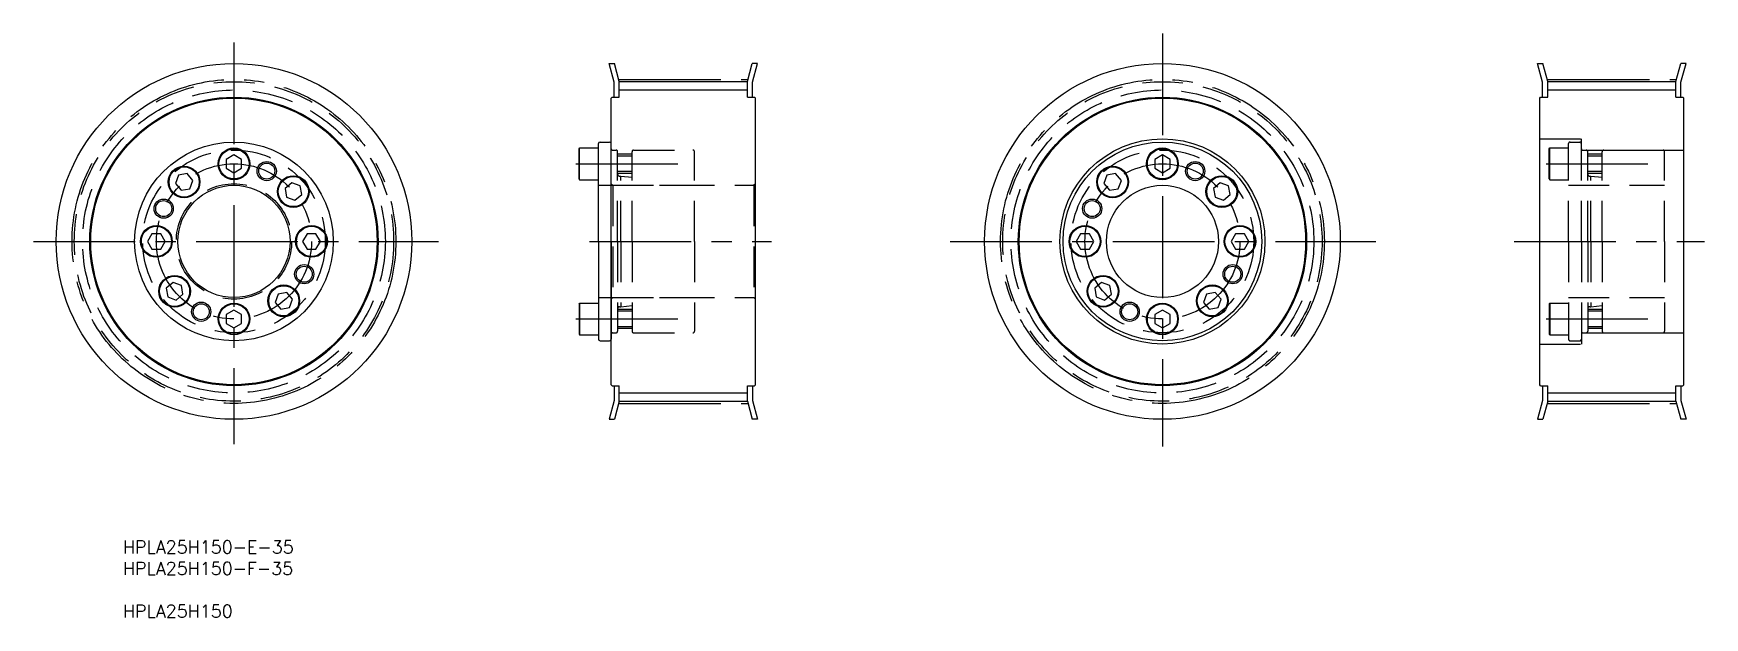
# Model space of a CAD drawing. Extents: x -13 to 509, y -15 to 167.
import ezdxf

# ---------------------------------------------------------------- set-up
doc = ezdxf.new("R2010")
doc.units = 0
doc.linetypes.add('CENTER', pattern=[50.8, 31.75, -6.35, 6.35, -6.35])
doc.linetypes.add('DASHED', pattern=[19.05, 12.7, -6.35])
doc.layers.get('0').update_dxf_attribs({"linetype": 'CONTINUOUS'})
doc.layers.add('CENTER', color=1, linetype='CENTER')
doc.styles.add('MISUMI', font='txt.shx')

# ---------------------------------------------------------------- blocks, each defined once
blk = doc.blocks.new('*U6')
at = {"color": 7, "linetype": 'CONTINUOUS', "style": 'MISUMI'}
for s, p in [('HPLA25H150-E-35', (15.05, 4.8)), ('HPLA25H150-F-35', (15.05, -1.87)), ('HPLA25H150', (15.05, -15.2))]:
    blk.add_text(s, height=4, dxfattribs=at).set_placement(p)

msp = doc.modelspace()

# ---------------------------------------------------------------- linework, layer by layer
at = {"color": 7, "linetype": 'CONTINUOUS'}
for p, q in [((166.81, 157.64), (168.46, 157.64)), ((168.38, 151.78), (166.81, 157.64)), ((169.98, 151.99), (168.46, 157.64)), ((209.98, 151.99), (211.5, 157.64)), ((213.15, 157.64), (211.5, 157.64)), ((211.58, 151.78), (213.15, 157.64)), ((456.61, 157.64), (458.27, 157.64)), ((458.18, 151.78), (456.61, 157.64)), ((459.78, 151.99), (458.27, 157.64)), ((499.78, 151.99), (501.3, 157.64)), ((502.95, 157.64), (501.3, 157.64)), ((501.38, 151.78), (502.95, 157.64)), ((168.38, 147.14), (168.38, 151.78)), ((169.98, 151.99), (209.98, 151.99)), ((169.98, 147.14), (169.98, 151.99)), ((209.98, 147.14), (209.98, 151.99)), ((211.58, 147.14), (211.58, 151.78)), ((458.18, 147.14), (458.18, 151.78)), ((459.78, 151.99), (499.78, 151.99)), ((459.78, 147.14), (459.78, 151.99)), ((499.78, 147.14), (499.78, 151.99)), ((501.38, 147.14), (501.38, 151.78)), ((167.48, 146.84), (167.78, 147.14)), ((167.48, 57.44), (167.48, 146.84)), ((167.78, 147.14), (169.98, 147.14)), ((209.98, 147.14), (212.18, 147.14)), ((212.18, 147.14), (212.48, 146.84)), ((212.48, 57.44), (212.48, 146.84)), ((457.28, 146.84), (457.58, 147.14)), ((457.28, 57.44), (457.28, 146.84)), ((457.58, 147.14), (459.78, 147.14)), ((499.78, 147.14), (501.98, 147.14)), ((501.98, 147.14), (502.28, 146.84)), ((502.28, 57.44), (502.28, 146.84)), ((157.48, 131.05), (157.62, 131.29)), ((157.48, 121.64), (157.48, 131.05)), ((157.62, 131.29), (163.48, 131.29)), ((157.62, 121.39), (157.62, 131.29)), ((163.48, 102.14), (163.48, 132.64)), ((163.48, 121.39), (163.48, 131.29)), ((163.98, 133.14), (166.98, 133.14)), ((167.48, 102.14), (167.48, 132.64)), ((49.73, 129.12), (47.33, 127.73)), ((47.33, 127.73), (47.33, 124.96)), ((52.13, 127.73), (49.73, 129.12)), ((50.93, 128.42), (50.93, 128.42)), ((51.53, 128.08), (51.53, 128.08)), ((52.13, 124.96), (52.13, 127.73)), ((163.48, 123.34), (163.48, 129.34)), ((339.53, 129.12), (337.13, 127.73)), ((337.13, 127.73), (337.13, 124.96)), ((341.93, 127.73), (339.53, 129.12)), ((340.73, 128.42), (340.73, 128.42)), ((341.33, 128.08), (341.33, 128.08)), ((341.93, 124.96), (341.93, 127.73)), ((32.39, 122.81), (31.44, 120.2)), ((31.44, 120.2), (33.22, 118.08)), ((35.12, 123.29), (32.39, 122.81)), ((36.9, 121.16), (35.12, 123.29)), ((35.95, 118.56), (36.9, 121.16)), ((47.33, 124.96), (49.73, 123.57)), ((49.73, 123.57), (52.13, 124.96)), ((67.79, 120.43), (65.66, 118.65)), ((70.39, 119.48), (67.79, 120.43)), ((157.48, 121.64), (157.62, 121.39)), ((157.62, 121.39), (163.48, 121.39)), ((322.19, 122.81), (321.25, 120.2)), ((321.25, 120.2), (323.03, 118.08)), ((324.92, 123.29), (322.19, 122.81)), ((326.7, 121.16), (324.92, 123.29)), ((325.76, 118.56), (326.7, 121.16)), ((337.13, 124.96), (339.53, 123.57)), ((339.53, 123.57), (341.93, 124.96)), ((357.59, 120.43), (355.46, 118.65)), ((360.19, 119.48), (357.59, 120.43)), ((33.22, 118.08), (35.95, 118.56)), ((65.66, 118.65), (66.14, 115.92)), ((66.14, 115.92), (68.75, 114.97)), ((68.75, 114.97), (70.87, 116.75)), ((70.87, 116.75), (70.39, 119.48)), ((323.03, 118.08), (325.76, 118.56)), ((355.46, 118.65), (355.95, 115.92)), ((355.95, 115.92), (358.55, 114.97)), ((358.55, 114.97), (360.67, 116.75)), ((360.67, 116.75), (360.19, 119.48)), ((24.14, 104.54), (22.76, 102.14)), ((26.91, 104.54), (24.14, 104.54)), ((28.3, 102.14), (26.91, 104.54)), ((72.54, 104.54), (71.16, 102.14)), ((75.31, 104.54), (72.54, 104.54)), ((76.7, 102.14), (75.31, 104.54)), ((313.94, 104.54), (312.56, 102.14)), ((316.72, 104.54), (313.94, 104.54)), ((318.1, 102.14), (316.72, 104.54)), ((362.34, 104.54), (360.96, 102.14)), ((365.12, 104.54), (362.34, 104.54)), ((366.5, 102.14), (365.12, 104.54)), ((22.76, 102.14), (24.14, 99.74)), ((24.14, 99.74), (26.91, 99.74)), ((26.91, 99.74), (28.3, 102.14)), ((71.16, 102.14), (72.54, 99.74)), ((72.54, 99.74), (75.31, 99.74)), ((75.31, 99.74), (76.7, 102.14)), ((163.48, 102.14), (163.48, 71.64)), ((167.48, 102.14), (167.48, 71.64)), ((312.56, 102.14), (313.94, 99.74)), ((313.94, 99.74), (316.72, 99.74)), ((316.72, 99.74), (318.1, 102.14)), ((360.96, 102.14), (362.34, 99.74)), ((362.34, 99.74), (365.12, 99.74)), ((365.12, 99.74), (366.5, 102.14)), ((30.71, 89.32), (28.59, 87.54)), ((33.31, 88.37), (30.71, 89.32)), ((320.51, 89.32), (318.39, 87.54)), ((323.12, 88.37), (320.51, 89.32)), ((28.59, 87.54), (29.07, 84.81)), ((29.07, 84.81), (31.67, 83.86)), ((31.67, 83.86), (33.79, 85.64)), ((33.79, 85.64), (33.31, 88.37)), ((63.5, 85.73), (62.55, 83.13)), ((66.23, 86.21), (63.5, 85.73)), ((68.01, 84.09), (66.23, 86.21)), ((67.06, 81.48), (68.01, 84.09)), ((318.39, 87.54), (318.87, 84.81)), ((318.87, 84.81), (321.47, 83.86)), ((321.47, 83.86), (323.6, 85.64)), ((323.6, 85.64), (323.12, 88.37)), ((353.3, 85.73), (352.36, 83.13)), ((356.03, 86.21), (353.3, 85.73)), ((357.82, 84.09), (356.03, 86.21)), ((356.87, 81.48), (357.82, 84.09)), ((49.73, 80.72), (47.33, 79.33)), ((47.33, 79.33), (47.33, 76.56)), ((52.13, 79.33), (49.73, 80.72)), ((52.13, 76.56), (52.13, 79.33)), ((62.55, 83.13), (64.34, 81)), ((64.34, 81), (67.06, 81.48)), ((157.48, 82.65), (157.62, 82.89)), ((157.48, 82.65), (157.48, 73.24)), ((157.62, 82.89), (163.48, 82.89)), ((157.62, 82.89), (157.62, 72.99)), ((163.48, 82.89), (163.48, 72.99)), ((163.48, 80.94), (163.48, 74.94)), ((339.53, 80.72), (337.13, 79.33)), ((337.13, 79.33), (337.13, 76.56)), ((341.93, 79.33), (339.53, 80.72)), ((341.93, 76.56), (341.93, 79.33)), ((352.36, 83.13), (354.14, 81)), ((354.14, 81), (356.87, 81.48)), ((47.33, 76.56), (49.73, 75.17)), ((49.73, 75.17), (52.13, 76.56)), ((157.48, 73.24), (157.62, 72.99)), ((337.13, 76.56), (339.53, 75.17)), ((339.53, 75.17), (341.93, 76.56)), ((157.62, 72.99), (163.48, 72.99)), ((163.98, 71.14), (166.98, 71.14)), ((167.78, 57.14), (167.48, 57.44)), ((212.18, 57.14), (212.48, 57.44)), ((457.58, 57.14), (457.28, 57.44)), ((501.98, 57.14), (502.28, 57.44)), ((168.38, 52.51), (166.81, 46.64)), ((167.78, 57.14), (169.98, 57.14)), ((168.38, 57.14), (168.38, 52.51)), ((169.98, 52.3), (168.46, 46.64)), ((169.98, 52.3), (169.98, 57.14)), ((169.98, 52.3), (209.98, 52.3)), ((209.98, 52.3), (209.98, 57.14)), ((209.98, 57.14), (212.18, 57.14)), ((209.98, 52.3), (211.5, 46.64)), ((211.58, 57.14), (211.58, 52.51)), ((211.58, 52.51), (213.15, 46.64)), ((458.18, 52.51), (456.61, 46.64)), ((457.58, 57.14), (459.78, 57.14)), ((458.18, 57.14), (458.18, 52.51)), ((459.78, 52.3), (458.27, 46.64)), ((459.78, 52.3), (459.78, 57.14)), ((459.78, 52.3), (499.78, 52.3)), ((499.78, 52.3), (499.78, 57.14)), ((499.78, 57.14), (501.98, 57.14)), ((499.78, 52.3), (501.3, 46.64)), ((501.38, 57.14), (501.38, 52.51)), ((501.38, 52.51), (502.95, 46.64)), ((166.81, 46.64), (168.46, 46.64)), ((213.15, 46.64), (211.5, 46.64)), ((456.61, 46.64), (458.27, 46.64)), ((502.95, 46.64), (501.3, 46.64))]:
    msp.add_line(p, q, dxfattribs=at)
at = {"color": 3, "linetype": 'CONTINUOUS'}
for p, q in [((169.98, 149.4), (209.98, 149.4)), ((459.78, 149.4), (499.78, 149.4)), ((169.98, 54.89), (209.98, 54.89)), ((459.78, 54.89), (499.78, 54.89))]:
    msp.add_line(p, q, dxfattribs=at)
at = {"color": 3, "linetype": 'DASHED'}
for p, q in [((167.89, 130.64), (168.98, 130.64)), ((174.48, 130.64), (192.98, 130.64)), ((457.28, 134.14), (470.28, 134.14)), ((460.28, 131.05), (460.42, 131.29)), ((460.28, 121.64), (460.28, 131.05)), ((460.42, 131.29), (466.28, 131.29)), ((460.42, 121.39), (460.42, 131.29)), ((466.28, 102.14), (466.28, 132.64)), ((466.28, 121.39), (466.28, 131.29)), ((466.78, 133.14), (469.78, 133.14)), ((470.28, 130.64), (470.28, 134.14)), ((470.28, 102.14), (470.28, 132.64)), ((470.28, 130.64), (502.28, 130.64)), ((470.69, 130.64), (471.78, 130.64)), ((477.28, 130.64), (495.78, 130.64)), ((169.48, 102.14), (169.48, 130.14)), ((173.98, 129.34), (169.48, 129.34)), ((173.98, 128.74), (169.48, 128.74)), ((173.98, 102.14), (173.98, 130.14)), ((193.48, 102.14), (193.48, 130.14)), ((466.28, 123.34), (466.28, 129.34)), ((472.28, 102.14), (472.28, 130.14)), ((476.78, 129.34), (472.28, 129.34)), ((476.78, 128.74), (472.28, 128.74)), ((476.78, 102.14), (476.78, 130.14)), ((496.28, 102.14), (496.28, 130.14)), ((167.48, 120.14), (167.98, 119.64)), ((173.98, 123.94), (169.48, 123.94)), ((173.98, 123.34), (169.48, 123.34)), ((170.08, 122.53), (170.48, 122.53)), ((170.48, 102.14), (170.48, 122.53)), ((170.48, 122.53), (173.98, 122.14)), ((212.48, 120.14), (211.98, 119.64)), ((460.28, 121.64), (460.42, 121.39)), ((460.42, 121.39), (466.28, 121.39)), ((476.78, 123.94), (472.28, 123.94)), ((476.78, 123.34), (472.28, 123.34)), ((472.88, 122.53), (473.28, 122.53)), ((473.28, 102.14), (473.28, 122.53)), ((473.28, 122.53), (476.78, 122.14)), ((163.48, 119.64), (193.48, 119.64)), ((167.98, 119.64), (211.98, 119.64)), ((167.98, 119.64), (167.98, 84.64)), ((211.98, 119.64), (211.98, 84.64)), ((466.28, 119.64), (496.28, 119.64)), ((169.48, 102.14), (169.48, 74.14)), ((170.48, 102.14), (170.48, 81.76)), ((173.98, 102.14), (173.98, 74.14)), ((193.48, 102.14), (193.48, 74.14)), ((466.28, 102.14), (466.28, 71.64)), ((470.28, 102.14), (470.28, 71.64)), ((472.28, 102.14), (472.28, 74.14)), ((473.28, 102.14), (473.28, 81.76)), ((476.78, 102.14), (476.78, 74.14)), ((496.28, 102.14), (496.28, 74.14)), ((163.48, 84.64), (193.48, 84.64)), ((167.48, 84.14), (167.98, 84.64)), ((167.98, 84.64), (211.98, 84.64)), ((212.48, 84.14), (211.98, 84.64)), ((466.28, 84.64), (496.28, 84.64)), ((173.98, 80.94), (169.48, 80.94)), ((173.98, 80.34), (169.48, 80.34)), ((170.08, 81.76), (170.48, 81.76)), ((170.48, 81.76), (173.98, 82.14)), ((460.28, 82.65), (460.42, 82.89)), ((460.28, 82.65), (460.28, 73.24)), ((460.42, 82.89), (466.28, 82.89)), ((460.42, 82.89), (460.42, 72.99)), ((466.28, 82.89), (466.28, 72.99)), ((466.28, 80.94), (466.28, 74.94)), ((476.78, 80.94), (472.28, 80.94)), ((476.78, 80.34), (472.28, 80.34)), ((472.88, 81.76), (473.28, 81.76)), ((473.28, 81.76), (476.78, 82.14)), ((167.89, 73.64), (168.98, 73.64)), ((173.98, 75.54), (169.48, 75.54)), ((173.98, 74.94), (169.48, 74.94)), ((174.48, 73.64), (192.98, 73.64)), ((460.28, 73.24), (460.42, 72.99)), ((470.28, 73.64), (470.28, 70.14)), ((470.28, 73.64), (502.28, 73.64)), ((470.69, 73.64), (471.78, 73.64)), ((476.78, 75.54), (472.28, 75.54)), ((476.78, 74.94), (472.28, 74.94)), ((477.28, 73.64), (495.78, 73.64)), ((457.28, 70.14), (470.28, 70.14)), ((460.42, 72.99), (466.28, 72.99)), ((466.78, 71.14), (469.78, 71.14))]:
    msp.add_line(p, q, dxfattribs=at)
at = {"color": 7, "linetype": 'CONTINUOUS'}
for centre, radius in [((49.73, 102.14), 55.5), ((339.53, 102.14), 55.5), ((49.73, 102.14), 45), ((49.73, 102.14), 44.7), ((339.53, 102.14), 45), ((339.53, 102.14), 44.7), ((49.73, 102.14), 31), ((49.73, 126.34), 4.95), ((49.73, 126.34), 4.71), ((339.53, 102.14), 32), ((339.53, 102.14), 31), ((339.53, 126.34), 4.95), ((339.53, 126.34), 4.71), ((34.17, 120.68), 4.95), ((34.17, 120.68), 4.71), ((59.96, 124.08), 2.5), ((323.97, 120.68), 4.95), ((323.97, 120.68), 4.71), ((349.76, 124.08), 3), ((349.76, 124.08), 2.5), ((68.27, 117.7), 4.95), ((68.27, 117.7), 4.71), ((358.07, 117.7), 4.95), ((358.07, 117.7), 4.71), ((27.8, 112.37), 2.5), ((49.73, 102.14), 17.5), ((317.6, 112.37), 3), ((317.6, 112.37), 2.5), ((339.53, 102.14), 17.5), ((25.53, 102.14), 4.95), ((25.53, 102.14), 4.71), ((73.93, 102.14), 4.95), ((73.93, 102.14), 4.71), ((315.33, 102.14), 4.95), ((315.33, 102.14), 4.71), ((363.73, 102.14), 4.95), ((363.73, 102.14), 4.71), ((71.66, 91.92), 2.5), ((361.46, 91.92), 3), ((361.46, 91.92), 2.5), ((31.19, 86.59), 4.95), ((31.19, 86.59), 4.71), ((320.99, 86.59), 4.95), ((320.99, 86.59), 4.71), ((65.28, 83.61), 4.95), ((65.28, 83.61), 4.71), ((355.09, 83.61), 4.95), ((355.09, 83.61), 4.71), ((39.5, 80.21), 2.5), ((49.73, 77.94), 4.95), ((49.73, 77.94), 4.71), ((329.3, 80.21), 3), ((329.3, 80.21), 2.5), ((339.53, 77.94), 4.95), ((339.53, 77.94), 4.71)]:
    msp.add_circle(centre, radius, dxfattribs=at)
at = {"color": 3, "linetype": 'DASHED'}
for centre, radius in [((49.73, 102.14), 49.84), ((339.53, 102.14), 49.84), ((49.73, 102.14), 47.25), ((339.53, 102.14), 47.25), ((49.73, 102.14), 28.5), ((339.53, 102.14), 28.5), ((49.73, 102.14), 18)]:
    msp.add_circle(centre, radius, dxfattribs=at)
at = {"color": 3}
for centre in [(59.96, 124.08), (27.8, 112.37), (71.66, 91.92), (39.5, 80.21)]:
    msp.add_circle(centre, 3, dxfattribs=at)
at = {"color": 7, "linetype": 'CONTINUOUS'}
for centre, start, end in [((163.98, 132.64), 90, 179.9991), ((166.98, 132.64), 0.0009, 90), ((163.98, 71.64), 180.0009, 270), ((166.98, 71.64), 270, 0)]:
    msp.add_arc(centre, 0.5, start, end, dxfattribs=at)
at = {"color": 3, "linetype": 'DASHED'}
for centre, radius, start, end in [((167.89, 131.05), 0.41, 180, 270), ((168.98, 130.14), 0.5, 0.0009, 90), ((174.48, 130.14), 0.5, 90, 179.9991), ((192.98, 130.14), 0.5, 0.0009, 90), ((466.78, 132.64), 0.5, 90, 179.9991), ((469.78, 132.64), 0.5, 0.0009, 90), ((470.69, 131.05), 0.41, 180, 270), ((471.78, 130.14), 0.5, 0.0009, 90), ((477.28, 130.14), 0.5, 90, 179.9991), ((495.78, 130.14), 0.5, 0.0009, 90), ((170.08, 123.13), 0.6, 180, 270), ((472.88, 123.13), 0.6, 180, 270), ((170.08, 81.16), 0.6, 90, 180), ((472.88, 81.16), 0.6, 90, 180), ((167.89, 73.23), 0.41, 90, 180), ((168.98, 74.14), 0.5, 269.9965, 0), ((174.48, 74.14), 0.5, 180.0009, 270), ((192.98, 74.14), 0.5, 269.9982, 0), ((470.69, 73.23), 0.41, 90, 180), ((471.78, 74.14), 0.5, 269.9965, 0), ((477.28, 74.14), 0.5, 180.0009, 270), ((495.78, 74.14), 0.5, 269.9982, 0), ((466.78, 71.64), 0.5, 180.0009, 270), ((469.78, 71.64), 0.5, 270, 0)]:
    msp.add_arc(centre, radius, start, end, dxfattribs=at)
at = {"layer": 'CENTER', "color": 1, "linetype": 'CENTER'}
for p, q in [((339.53, 167.03), (339.53, 38.15)), ((49.73, 164.24), (49.73, 38.9)), ((169.98, 152.67), (209.98, 152.67)), ((459.78, 152.67), (499.78, 152.67)), ((156.48, 126.34), (194.48, 126.34)), ((459.28, 126.34), (497.28, 126.34)), ((-12.87, 102.14), (113.62, 102.14)), ((160.68, 102.14), (217.48, 102.14)), ((273.24, 102.14), (406.09, 102.14)), ((449.3, 102.14), (508.74, 102.14)), ((156.48, 77.94), (194.48, 77.94)), ((459.28, 77.94), (497.28, 77.94)), ((169.98, 51.61), (209.98, 51.61)), ((459.78, 51.61), (499.78, 51.61))]:
    msp.add_line(p, q, dxfattribs=at)
for centre, radius in [((49.73, 102.14), 50.53), ((339.53, 102.14), 50.53), ((49.73, 102.14), 24.2), ((339.53, 102.14), 24.2)]:
    msp.add_circle(centre, radius, dxfattribs=at)

# ---------------------------------------------------------------- block references
at = {"color": 7, "linetype": 'CONTINUOUS'}
msp.add_blockref('*U6', (0, 0), dxfattribs=at)

doc.saveas('drawing.dxf')
